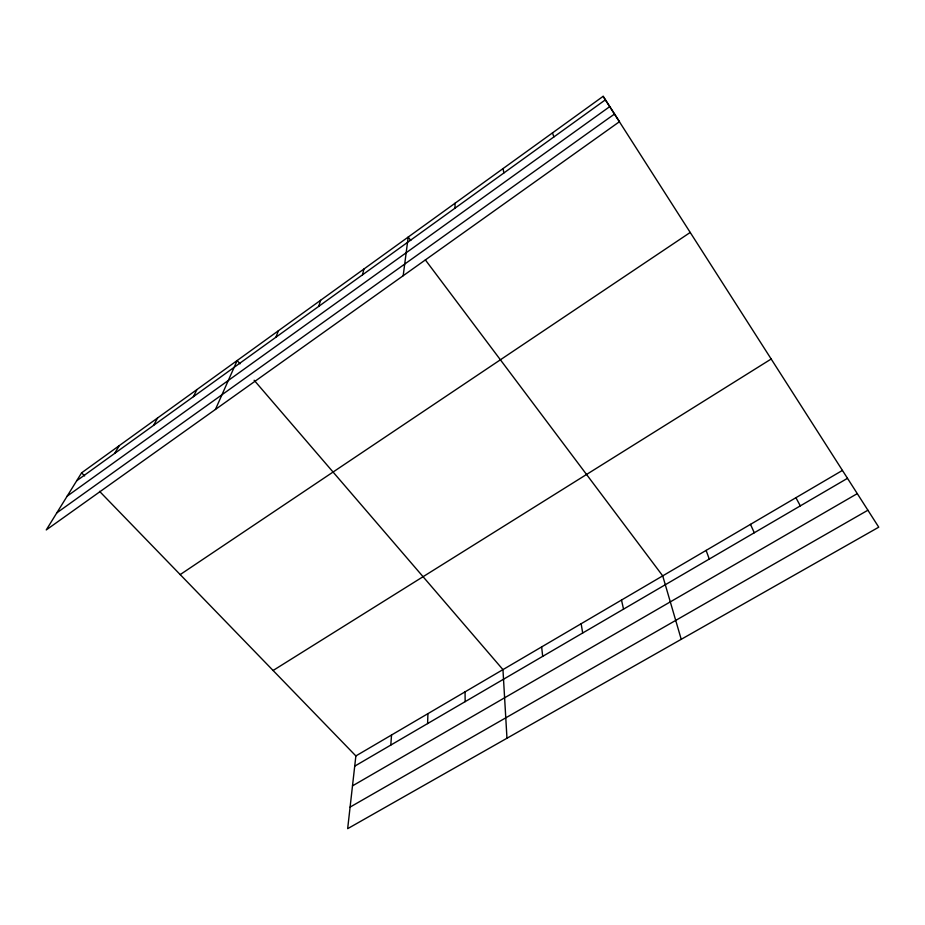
<?xml version="1.0" encoding="UTF-8"?>
<svg xmlns="http://www.w3.org/2000/svg" width="925" height="925" viewBox="0 0 925 925"><rect width="100%" height="100%" fill="white"/><g stroke="black" fill="none" stroke-linecap="round" stroke-linejoin="round"><path stroke-width="1.39" d="M455.031 208.16L455.042 203.246M427.593 723.593L427.928 713.649M390.789 745.087L391.541 734.993M99.53 491.325L355.871 755.933L347.661 828.673L878.75 527.181L603.146 96.327L81.608 472.825L46.25 529.933L619.472 121.684L603.146 96.327M403.184 275.731L408.203 237.054L410.781 240.488M362.554 274.794L363.872 269.059M318.709 306.395L320.617 300.29M275.916 337.22L278.402 330.768M215.433 409.44L237.182 360.519L240.003 363.814M193.394 396.686L196.921 389.587M153.585 425.373L157.597 417.973M114.688 453.4L119.175 445.711M76.682 480.78L605.389 99.819M67.155 496.17L609.76 106.606M56.818 512.866L614.535 114.029M180.202 574.587L690.2 232.464M273.095 670.486L771.138 359.039M355.871 755.933L842.374 470.443M354.714 766.154L847.439 478.352M352.494 785.868L857.244 493.649M350.101 807.097L867.881 510.23M81.608 472.825L84.603 475.913M254.132 380.244L502.957 669.619L506.969 738.231M425.361 259.902L662.716 575.87L681.228 639.314M795.916 497.708L800.322 505.871M750.499 524.359L754.28 532.765M706.11 550.41L709.278 559.047M552.456 132.911L553.913 136.912M621.496 600.059L623.543 609.136M581.154 623.739L582.681 633.001M503.108 168.547L503.813 173.01M541.645 646.922L542.686 656.368M465.055 691.854L465.159 701.647"/></g></svg>
